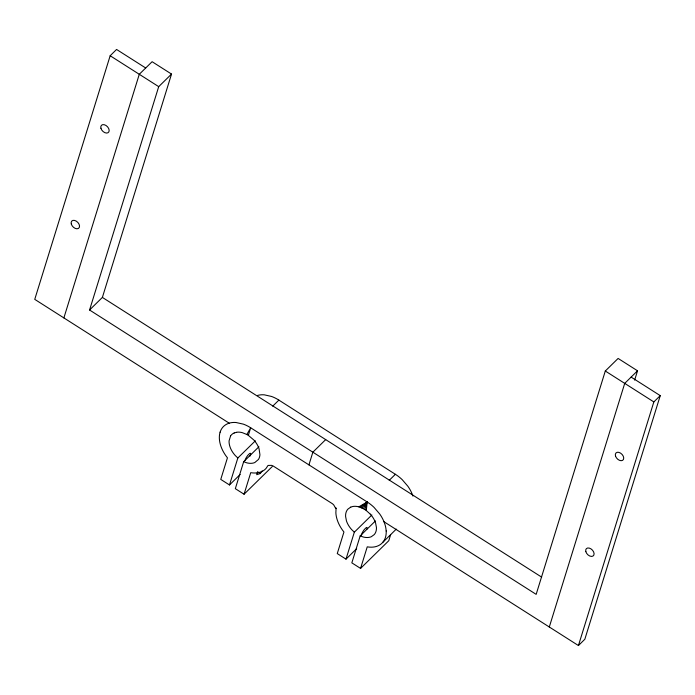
<?xml version="1.0" encoding="UTF-8"?>
<svg xmlns="http://www.w3.org/2000/svg" width="695" height="695" viewBox="0 0 695 695"><rect width="100%" height="100%" fill="white"/><g stroke="black" fill="none" stroke-linecap="round" stroke-linejoin="round"><path stroke-width="1.04" d="M370.27 514.135L366.291 510.538L367.186 501.972L250.686 427.79A30.05 19.695 45.5 0 0 243.328 424.132L236.083 422.517A29.729 19.486 45.5 0 0 229.567 423.046L227.647 423.733A29.772 19.512 45.5 0 0 222.947 427.069A29.729 19.486 45.5 0 0 220.107 432.194M361.409 535.298L362.052 533.221A4.995 1.26 -57.5 0 1 364.449 529.373L366.109 527.74A4.995 1.26 -57.5 0 1 367.177 528.191L366.986 529.095M145.698 67.997L116.569 49.449L110.166 55.748L34.75 299.363L229.211 423.185M63.879 317.91L139.287 74.287L152.109 61.707L171.526 74.07L102.382 297.417L89.568 310.005L536.158 594.364L605.302 371.017L618.116 358.438L637.532 370.8L634.648 380.13M89.568 310.005L158.703 86.649L171.526 74.07M220.107 432.142A29.781 19.521 45.5 0 0 225.814 455.677L227.439 457.831L220.758 479.402L229.489 484.962L237.838 458.005L255.369 440.795M272.258 466.553L244.058 494.232L235.327 488.672L243.667 461.723L246.699 462.801A18.287 11.989 45.5 0 0 251.034 463.33A18.391 12.058 45.5 0 0 254.822 462.522L258.427 459.482A18.522 12.145 45.5 0 0 259.921 454.66L259.07 448.779A18.391 12.058 45.5 0 0 256.959 444.209A18.287 11.989 45.5 0 0 253.771 439.952L248.341 435.365L250.686 427.79L246.855 434.488L242.32 432.664A18.287 11.989 45.5 0 0 236.639 432.255M244.058 494.232L250.739 472.67L252.937 472.947A29.772 19.512 45.5 0 0 266.072 468.395L268.027 465.45L271.502 465.355A7.054 4.622 45.5 0 1 273.274 466.067L332.236 503.614A7.054 4.622 45.5 0 1 333.8 505.022L336.041 509.061L335.867 512.832A29.781 19.521 45.5 0 0 342.322 529.859L343.938 532.014L337.266 553.585L345.997 559.145L356.665 548.668M257.593 471.844L256.707 474.702L260.295 473.503L262.18 470.88M308.936 464.877L312.863 452.184L325.686 439.605M345.997 559.145L354.337 532.188L371.868 514.978M366.291 510.538L364.84 509.548L367.186 501.972A30.05 19.695 45.5 0 1 374.006 507.341L379.705 513.97A29.703 19.469 45.5 0 1 383.796 521.276L384.735 523.752A29.772 19.512 45.5 0 1 386.159 530.997M375.422 520.937L360.175 535.906L351.835 562.854L360.566 568.414L388.766 540.736L390.668 534.577M360.566 568.414L367.238 546.852L369.436 547.13A29.781 19.521 45.5 0 0 377.871 545.914A29.772 19.512 45.5 0 0 386.194 530.928M549.302 627.003L624.718 383.379L637.532 370.8M383.961 521.728L578.431 645.551L653.839 401.927L660.25 395.637L631.121 377.09M660.25 395.637L584.834 639.252L578.431 645.551M245.092 460.203L245.543 459.039A4.995 1.26 -57.5 0 1 247.941 455.19L249.609 453.557A4.995 1.26 -57.5 0 1 250.669 454.009L250.026 456.076M230.584 435.982L229.089 440.804A18.6 12.197 45.5 0 0 229.515 445.165L229.949 446.685A18.391 12.058 45.5 0 0 231.227 449.743A18.287 11.989 45.5 0 0 235.249 455.512L237.838 458.005M358.829 506.846L363.355 508.671L367.186 501.972L358.829 506.846A18.287 11.989 45.5 0 0 353.147 506.438A18.391 12.058 45.5 0 0 350.671 507.22M361.852 507.923L367.186 501.972L360.331 507.315M272.727 406.149L278.877 400.112L395.386 474.294A30.05 19.695 45.5 0 1 402.205 479.663L407.904 486.283A29.781 19.521 45.5 0 1 412.934 496.074M243.667 461.723L258.914 446.755M229.489 484.962L240.166 474.485M389.235 480.332L395.386 474.294M382.571 542.578L396.289 529.103M234.198 432.942L233.12 433.498A18.6 12.197 45.5 0 0 230.592 435.947M350.706 507.124L347.813 509.209A18.739 12.284 45.5 0 0 345.589 516.394L346.449 520.868A18.391 12.058 45.5 0 0 347.735 523.926A18.287 11.989 45.5 0 0 351.748 529.694L354.337 532.188M360.175 535.906L363.198 536.983A18.287 11.989 45.5 0 0 368.88 537.391A18.391 12.058 45.5 0 0 371.321 536.705L374.214 534.62A18.739 12.284 45.5 0 0 375.969 531.44A18.739 12.284 45.5 0 0 376.438 527.436L375.578 522.961A18.391 12.058 45.5 0 0 374.292 519.903A18.287 11.989 45.5 0 0 370.322 514.161M246.855 434.488L248.341 435.365M363.355 508.671L364.84 509.548M110.166 55.748L158.703 86.649M605.302 371.017L653.839 401.927M102.382 297.417L541.657 577.128M257.967 472.018L260.295 473.503M234.172 433.037A18.391 12.058 45.5 0 1 236.613 432.351M257.758 395.386A29.781 19.521 45.5 0 1 264.282 394.83L271.528 396.454A30.05 19.695 45.5 0 1 278.877 400.103M336.128 508.358L335.65 507.863L336.128 508.358M100.923 128.254A4.995 3.275 45.5 0 0 107.986 132.754A4.995 3.275 45.5 0 0 106.005 125.482A4.995 3.275 45.5 0 0 100.923 128.254M615.475 455.894A4.995 3.275 45.5 0 0 622.538 460.394A4.995 3.275 45.5 0 0 620.566 453.123A4.995 3.275 45.5 0 0 615.475 455.894M71.29 223.981A4.995 3.275 45.5 0 0 78.353 228.473A4.995 3.275 45.5 0 0 76.38 221.201A4.995 3.275 45.5 0 0 71.29 223.981M585.842 551.622A4.995 3.275 45.5 0 0 592.904 556.113A4.995 3.275 45.5 0 0 590.932 548.841A4.995 3.275 45.5 0 0 585.842 551.622"/></g></svg>
